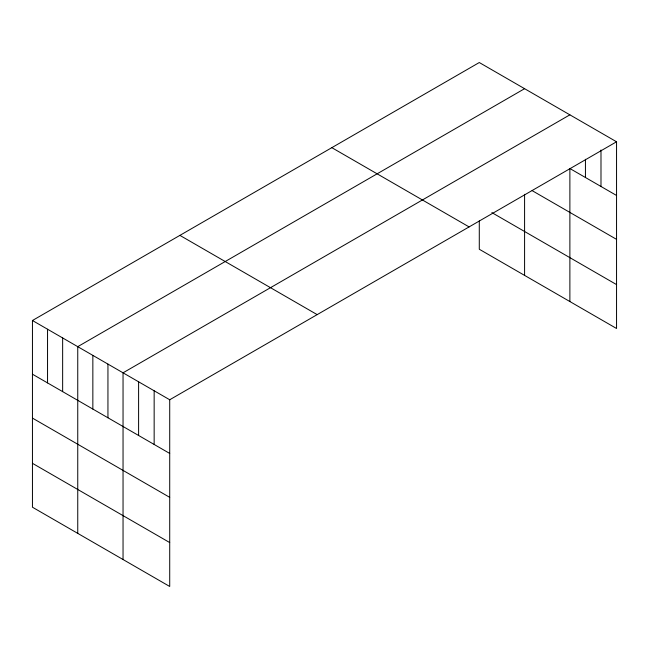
<?xml version="1.0" encoding="UTF-8"?>
<svg xmlns="http://www.w3.org/2000/svg" width="649" height="649" viewBox="0 0 649 649"><rect width="100%" height="100%" fill="white"/><g stroke="black" fill="none" stroke-linecap="round" stroke-linejoin="round"><path stroke-width="0.97" d="M32.45 320.509L169.714 399.76L169.714 586.469L32.45 507.218L32.45 320.509L479.286 62.531L616.55 141.782L616.55 328.491L479.286 249.24L479.286 220.952M524.587 88.686L77.75 346.663L77.75 533.373M569.879 114.832L123.042 372.818L123.042 559.519M169.714 399.76L616.55 141.782M616.55 195.463L569.879 168.521L569.879 301.542M532.131 190.628L616.55 239.359M491.869 212.604L616.55 284.595M331.834 147.664L469.097 226.915M179.903 235.376L317.166 314.627M32.45 374.197L169.714 453.44M32.45 418.094L169.714 497.345M32.45 463.321L169.714 542.572M600.99 150.016L600.99 186.482M585.439 159.273L585.439 177.502M524.587 194.311L524.587 275.395M154.154 390.779L154.154 444.46M138.602 381.799L138.602 435.479M107.945 364.097L107.945 417.778M92.848 355.384L92.848 409.065M62.645 337.942L62.645 391.631M47.547 329.23L47.547 382.91"/></g></svg>
